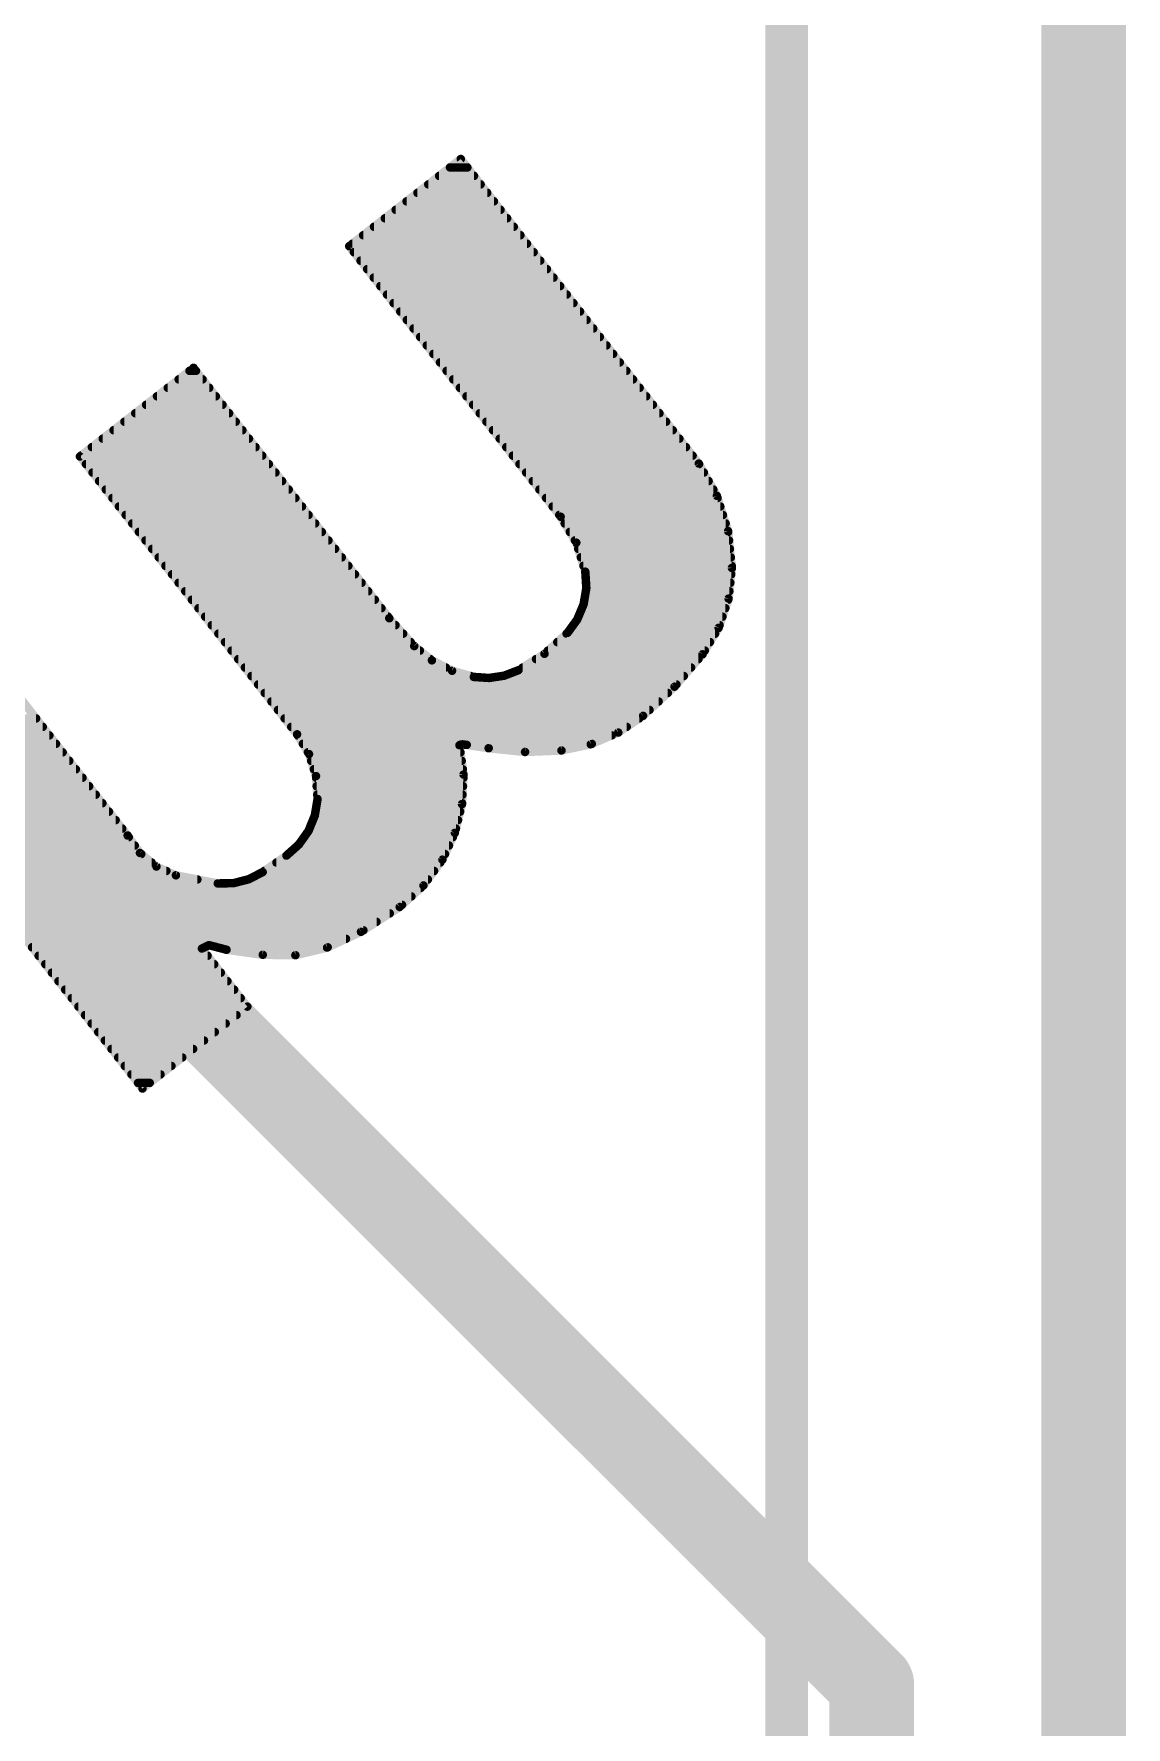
# Model space of a CAD drawing. Extents: x -0.1 to 20.3, y -11.4 to 28.1.
# Drawn here: x 14.63 to 17.91, y 14.48 to 19.55 of the extents above; entities that cross this region are included whole.
import ezdxf

# ---------------------------------------------------------------- set-up
doc = ezdxf.new("R2010")
doc.units = 0
for name, color, linetype in [('1', 12, 'CONTINUOUS'), ('16', 132, 'CONTINUOUS'), ('20', 53, 'CONTINUOUS'), ('21', 41, 'CONTINUOUS'), ('22', 40, 'CONTINUOUS')]:
    doc.layers.add(name, color=color, linetype=linetype)

msp = doc.modelspace()

# ---------------------------------------------------------------- linework, layer by layer
at = {"layer": '1', "const_width": 0.254}
for points in [[(17.78, 0), (17.78, 20.32)], [(17.145, 14.605), (11.89, 19.86)], [(17.145, 1.905), (17.145, 14.605)]]:
    msp.add_lwpolyline(points, dxfattribs=at)
at = {"layer": '1', "const_width": 0.127}
for points in [[(17.2085, 14.605, 1), (17.0815, 14.605)], [(17.1001, 14.5601, 1), (17.1899, 14.6499)]]:
    msp.add_lwpolyline(points, format="xyb", dxfattribs=at)
at = {"layer": '16', "const_width": 0.254}
msp.add_lwpolyline([(17.78, 0), (17.78, 20.32)], dxfattribs=at)
at = {"layer": '20', "const_width": 0.2032}
msp.add_lwpolyline([(17.78, 27.94), (17.78, 0)], dxfattribs=at)
at = {"layer": '21', "const_width": 0.127}
msp.add_lwpolyline([(16.89, 21.97), (16.89, 5.97)], dxfattribs=at)
at = {"layer": '22', "const_width": 0.0254}
for points in [[(15.9138, 19.1769), (15.5795, 18.9157)], [(16.6269, 18.2642), (15.9138, 19.1769)], [(15.849, 19.1262), (15.9534, 19.1262)], [(15.8815, 19.1516), (15.9335, 19.1516)], [(15.784, 19.0754), (15.9931, 19.0754)], [(15.8165, 19.1008), (15.9732, 19.1008)], [(15.7189, 19.0246), (16.0328, 19.0246)], [(15.7515, 19.05), (16.0129, 19.05)], [(15.6539, 18.9738), (16.0725, 18.9738)], [(15.6864, 18.9992), (16.0526, 18.9992)], [(15.5795, 18.9157), (16.2129, 18.1051)], [(15.5889, 18.923), (16.1121, 18.923)], [(15.6214, 18.9484), (16.0923, 18.9484)], [(15.5937, 18.8976), (16.132, 18.8976)], [(15.6135, 18.8722), (16.1518, 18.8722)], [(15.6334, 18.8468), (16.1717, 18.8468)], [(15.6532, 18.8214), (16.1915, 18.8214)], [(15.673, 18.796), (16.2114, 18.796)], [(15.6929, 18.7706), (16.2312, 18.7706)], [(15.7127, 18.7452), (16.2511, 18.7452)], [(15.7326, 18.7198), (16.2709, 18.7198)], [(15.7524, 18.6944), (16.2907, 18.6944)], [(15.7723, 18.669), (16.3106, 18.669)], [(15.7921, 18.6436), (16.3304, 18.6436)], [(15.812, 18.6182), (16.3503, 18.6182)], [(15.8318, 18.5928), (16.3701, 18.5928)], [(15.8516, 18.5674), (16.39, 18.5674)], [(15.1132, 18.5513), (14.7729, 18.2855)], [(15.0687, 18.5166), (15.1403, 18.5166)], [(15.1012, 18.542), (15.1205, 18.542)], [(15.6996, 17.8008), (15.1132, 18.5513)], [(15.8715, 18.542), (16.4098, 18.542)], [(15.8913, 18.5166), (16.4297, 18.5166)], [(15.0037, 18.4658), (15.18, 18.4658)], [(15.0362, 18.4912), (15.1602, 18.4912)], [(15.9112, 18.4912), (16.4495, 18.4912)], [(15.931, 18.4658), (16.4693, 18.4658)], [(14.9387, 18.415), (15.2197, 18.415)], [(14.9712, 18.4404), (15.1999, 18.4404)], [(15.9509, 18.4404), (16.4892, 18.4404)], [(15.9707, 18.415), (16.509, 18.415)], [(14.8737, 18.3642), (15.2594, 18.3642)], [(14.9062, 18.3896), (15.2396, 18.3896)], [(15.9906, 18.3896), (16.5289, 18.3896)], [(16.0104, 18.3642), (16.5487, 18.3642)], [(14.8086, 18.3134), (15.2991, 18.3134)], [(14.8412, 18.3388), (15.2793, 18.3388)], [(16.0303, 18.3388), (16.5686, 18.3388)], [(16.0501, 18.3134), (16.5884, 18.3134)], [(14.7729, 18.2855), (15.4234, 17.4529)], [(14.7761, 18.288), (15.3189, 18.288)], [(14.7908, 18.2626), (15.3388, 18.2626)], [(16.0699, 18.288), (16.6083, 18.288)], [(16.0898, 18.2626), (16.6278, 18.2626)], [(16.6811, 18.1675), (16.6269, 18.2642)], [(14.8107, 18.2372), (15.3586, 18.2372)], [(14.8305, 18.2118), (15.3785, 18.2118)], [(16.1096, 18.2372), (16.642, 18.2372)], [(16.1295, 18.2118), (16.6562, 18.2118)], [(14.8504, 18.1864), (15.3983, 18.1864)], [(14.8702, 18.161), (15.4182, 18.161)], [(16.1493, 18.1864), (16.6705, 18.1864)], [(16.1692, 18.161), (16.6831, 18.161)], [(16.7146, 18.0618), (16.6811, 18.1675)], [(14.89, 18.1356), (15.438, 18.1356)], [(14.9099, 18.1102), (15.4579, 18.1102)], [(16.189, 18.1356), (16.6912, 18.1356)], [(16.2089, 18.1102), (16.6992, 18.1102)], [(16.2129, 18.1051), (16.2598, 18.0272)], [(14.9297, 18.0848), (15.4777, 18.0848)], [(14.9496, 18.0594), (15.4975, 18.0594)], [(16.2251, 18.0848), (16.7073, 18.0848)], [(16.2404, 18.0594), (16.7148, 18.0594)], [(16.7261, 17.9516), (16.7146, 18.0618)], [(14.9694, 18.034), (15.5174, 18.034)], [(14.9893, 18.0086), (15.5372, 18.0086)], [(16.2557, 18.034), (16.7175, 18.034)], [(16.2598, 18.0272), (16.2868, 17.9403)], [(16.2656, 18.0086), (16.7201, 18.0086)], [(15.0091, 17.9832), (15.5571, 17.9832)], [(15.029, 17.9578), (15.5769, 17.9578)], [(16.2735, 17.9832), (16.7228, 17.9832)], [(16.2813, 17.9578), (16.7254, 17.9578)], [(16.7161, 17.8595), (16.7261, 17.9516)], [(14.9158, 17.1497), (14.3121, 17.9223)], [(15.0488, 17.9324), (15.5968, 17.9324)], [(15.0686, 17.907), (15.6166, 17.907)], [(16.2868, 17.9403), (16.2899, 17.891)], [(16.2873, 17.9324), (16.724, 17.9324)], [(16.2889, 17.907), (16.7212, 17.907)], [(15.0885, 17.8816), (15.6365, 17.8816)], [(15.1083, 17.8562), (15.6563, 17.8562)], [(16.2899, 17.891), (16.2817, 17.8424)], [(16.284, 17.8562), (16.715, 17.8562)], [(16.2883, 17.8816), (16.7185, 17.8816)], [(16.6863, 17.7719), (16.7161, 17.8595)], [(15.1282, 17.8308), (15.6761, 17.8308)], [(15.148, 17.8054), (15.696, 17.8054)], [(15.7744, 17.7173), (15.6996, 17.8008)], [(16.2625, 17.7968), (16.2335, 17.7569)], [(16.2817, 17.8424), (16.2625, 17.7968)], [(16.2661, 17.8054), (16.6977, 17.8054)], [(16.2768, 17.8308), (16.7063, 17.8308)], [(15.1679, 17.78), (15.7182, 17.78)], [(15.1877, 17.7546), (15.741, 17.7546)], [(16.2335, 17.7569), (16.1646, 17.6943)], [(16.2309, 17.7546), (16.6758, 17.7546)], [(16.2503, 17.78), (16.6891, 17.78)], [(16.6381, 17.6928), (16.6863, 17.7719)], [(15.2076, 17.7292), (15.7638, 17.7292)], [(15.2274, 17.7038), (15.7912, 17.7038)], [(15.8273, 17.6747), (15.7744, 17.7173)], [(16.175, 17.7038), (16.6449, 17.7038)], [(16.203, 17.7292), (16.6603, 17.7292)], [(13.9719, 17.6565), (14.9602, 16.3915)], [(15.2472, 17.6784), (15.8227, 17.6784)], [(15.2671, 17.653), (15.8692, 17.653)], [(15.8877, 17.6435), (15.8273, 17.6747)], [(16.0858, 17.6448), (16.0434, 17.6285)], [(16.1646, 17.6943), (16.0858, 17.6448)], [(16.0989, 17.653), (16.6038, 17.653)], [(16.1393, 17.6784), (16.6257, 17.6784)], [(16.5542, 17.5956), (16.6381, 17.6928)], [(15.2869, 17.6276), (15.9435, 17.6276)], [(15.3068, 17.6022), (16.5599, 17.6022)], [(15.953, 17.6249), (15.8877, 17.6435)], [(15.9984, 17.6218), (15.953, 17.6249)], [(16.0434, 17.6285), (15.9984, 17.6218)], [(16.0373, 17.6276), (16.5818, 17.6276)], [(16.4599, 17.5084), (16.5542, 17.5956)], [(15.3266, 17.5768), (16.5339, 17.5768)], [(15.3465, 17.5514), (16.5064, 17.5514)], [(14.0937, 17.5006), (14.6416, 17.5006)], [(15.3663, 17.526), (16.479, 17.526)], [(15.3862, 17.5006), (16.4484, 17.5006)], [(16.3857, 17.4582), (16.4599, 17.5084)], [(14.1135, 17.4752), (14.6615, 17.4752)], [(14.1334, 17.4498), (14.6813, 17.4498)], [(15.406, 17.4752), (16.4109, 17.4752)], [(15.4234, 17.4529), (15.4592, 17.3938)], [(15.4253, 17.4498), (16.366, 17.4498)], [(16.3032, 17.4231), (16.3857, 17.4582)], [(14.1532, 17.4244), (14.7012, 17.4244)], [(14.173, 17.399), (14.721, 17.399)], [(15.4407, 17.4244), (16.3063, 17.4244)], [(15.456, 17.399), (15.9128, 17.399)], [(15.4592, 17.3938), (15.48, 17.3279)], [(15.9099, 17.4202), (15.9141, 17.4224)], [(15.9222, 17.3324), (15.9099, 17.4202)], [(15.9141, 17.4224), (15.9189, 17.4228)], [(15.9189, 17.4228), (15.9317, 17.4212)], [(15.9317, 17.4212), (15.9974, 17.4113)], [(15.9974, 17.4113), (16.1062, 17.4)], [(16.1062, 17.4), (16.2155, 17.4045)], [(16.2155, 17.4045), (16.3032, 17.4231)], [(14.1929, 17.3736), (14.7409, 17.3736)], [(14.2127, 17.3482), (14.7607, 17.3482)], [(15.4656, 17.3736), (15.9164, 17.3736)], [(15.4736, 17.3482), (15.92, 17.3482)], [(14.2326, 17.3228), (14.7805, 17.3228)], [(14.2524, 17.2974), (14.8004, 17.2974)], [(15.48, 17.3279), (15.4847, 17.259)], [(15.4804, 17.3228), (15.9217, 17.3228)], [(15.4821, 17.2974), (15.9203, 17.2974)], [(15.9175, 17.2438), (15.9222, 17.3324)], [(14.2723, 17.272), (14.8202, 17.272)], [(14.2921, 17.2466), (14.8401, 17.2466)], [(15.4847, 17.259), (15.4765, 17.2097)], [(15.4826, 17.2466), (15.9177, 17.2466)], [(15.4838, 17.272), (15.919, 17.272)], [(15.8961, 17.1578), (15.9175, 17.2438)], [(14.312, 17.2212), (14.8599, 17.2212)], [(14.3318, 17.1958), (14.8798, 17.1958)], [(15.4765, 17.2097), (15.4576, 17.1635)], [(15.4708, 17.1958), (15.9056, 17.1958)], [(15.4784, 17.2212), (15.9119, 17.2212)], [(14.3516, 17.1704), (14.8996, 17.1704)], [(14.3715, 17.145), (14.9191, 17.145)], [(14.9527, 17.0974), (14.9158, 17.1497)], [(15.4576, 17.1635), (15.4287, 17.1228)], [(15.4445, 17.145), (15.8902, 17.145)], [(15.4604, 17.1704), (15.8993, 17.1704)], [(15.8587, 17.0774), (15.8961, 17.1578)], [(14.3913, 17.1196), (14.9371, 17.1196)], [(14.4112, 17.0942), (14.9566, 17.0942)], [(15.0021, 17.0568), (14.9527, 17.0974)], [(15.3915, 17.0895), (15.3203, 17.0402)], [(15.4287, 17.1228), (15.3915, 17.0895)], [(15.3968, 17.0942), (15.8665, 17.0942)], [(15.4252, 17.1196), (15.8784, 17.1196)], [(14.431, 17.0688), (14.9875, 17.0688)], [(14.4509, 17.0434), (15.0318, 17.0434)], [(15.0604, 17.0305), (15.0021, 17.0568)], [(15.3203, 17.0402), (15.2785, 17.0186)], [(15.3249, 17.0434), (15.8338, 17.0434)], [(15.3616, 17.0688), (15.8524, 17.0688)], [(15.802, 17), (15.8587, 17.0774)], [(14.4707, 17.018), (15.1247, 17.018)], [(14.4906, 16.9926), (15.7938, 16.9926)], [(15.1858, 17.0061), (15.0604, 17.0305)], [(15.2329, 17.007), (15.1858, 17.0061)], [(15.2785, 17.0186), (15.2329, 17.007)], [(15.2763, 17.018), (15.8152, 17.018)], [(15.7309, 16.9356), (15.802, 17)], [(14.5104, 16.9672), (15.7658, 16.9672)], [(14.5302, 16.9418), (15.7377, 16.9418)], [(15.6149, 16.8611), (15.7309, 16.9356)], [(14.5501, 16.9164), (15.701, 16.9164)], [(14.5699, 16.891), (15.6614, 16.891)], [(14.5898, 16.8656), (15.6219, 16.8656)], [(14.6096, 16.8402), (15.5698, 16.8402)], [(15.5133, 16.8139), (15.6149, 16.8611)], [(14.6295, 16.8148), (15.1461, 16.8148)], [(14.6493, 16.7894), (15.1553, 16.7894)], [(15.1383, 16.8111), (15.1595, 16.8212)], [(15.2744, 16.6369), (15.1383, 16.8111)], [(15.1595, 16.8212), (15.2121, 16.8074)], [(15.1839, 16.8148), (15.5151, 16.8148)], [(15.2121, 16.8074), (15.3206, 16.7923)], [(15.3206, 16.7923), (15.4183, 16.791)], [(15.4183, 16.791), (15.5133, 16.8139)], [(14.6692, 16.764), (15.1751, 16.764)], [(14.689, 16.7386), (15.195, 16.7386)], [(14.7088, 16.7132), (15.2148, 16.7132)], [(14.7287, 16.6878), (15.2347, 16.6878)], [(14.7485, 16.6624), (15.2545, 16.6624)], [(14.7684, 16.637), (15.2743, 16.637)], [(14.9602, 16.3915), (15.2744, 16.6369)], [(14.7882, 16.6116), (15.2419, 16.6116)], [(14.8081, 16.5862), (15.2094, 16.5862)], [(14.8279, 16.5608), (15.1769, 16.5608)], [(14.8478, 16.5354), (15.1444, 16.5354)], [(14.8676, 16.51), (15.1119, 16.51)], [(14.8875, 16.4846), (15.0794, 16.4846)], [(14.9073, 16.4592), (15.0469, 16.4592)], [(14.9271, 16.4338), (15.0144, 16.4338)], [(14.947, 16.4084), (14.9819, 16.4084)]]:
    msp.add_lwpolyline(points, dxfattribs=at)
at = {"layer": '22', "const_width": 0.0127}
for points in [[(15.9188, 19.1808, 1), (15.9088, 19.1729)], [(15.9177, 19.1718, 1), (15.9099, 19.1819)], [(15.849, 19.1326, 1), (15.849, 19.1198)], [(15.8815, 19.158, 1), (15.8815, 19.1453)], [(15.9335, 19.1453, 1), (15.9335, 19.158)], [(15.9534, 19.1198, 1), (15.9534, 19.1326)], [(15.784, 19.0818, 1), (15.784, 19.0691)], [(15.8165, 19.1072, 1), (15.8165, 19.0944)], [(15.9732, 19.0944, 1), (15.9732, 19.1072)], [(15.9931, 19.0691, 1), (15.9931, 19.0818)], [(15.7189, 19.031, 1), (15.7189, 19.0182)], [(15.7515, 19.0564, 1), (15.7515, 19.0436)], [(16.0129, 19.0436, 1), (16.0129, 19.0564)], [(16.0328, 19.0182, 1), (16.0328, 19.031)], [(15.6539, 18.9802, 1), (15.6539, 18.9674)], [(15.6864, 19.0056, 1), (15.6864, 18.9929)], [(16.0526, 18.9929, 1), (16.0526, 19.0056)], [(16.0725, 18.9674, 1), (16.0725, 18.9802)], [(15.5845, 18.9196, 1), (15.5745, 18.9118)], [(15.5756, 18.9207, 1), (15.5834, 18.9107)], [(15.5889, 18.9294, 1), (15.5889, 18.9167)], [(15.6214, 18.9548, 1), (15.6214, 18.942)], [(16.0923, 18.942, 1), (16.0923, 18.9548)], [(16.1121, 18.9167, 1), (16.1121, 18.9294)], [(15.5937, 18.904, 1), (15.5937, 18.8912)], [(15.6135, 18.8786, 1), (15.6135, 18.8658)], [(16.132, 18.8912, 1), (16.132, 18.904)], [(16.1518, 18.8658, 1), (16.1518, 18.8786)], [(15.6334, 18.8532, 1), (15.6334, 18.8405)], [(15.6532, 18.8278, 1), (15.6532, 18.815)], [(16.1717, 18.8405, 1), (16.1717, 18.8532)], [(16.1915, 18.815, 1), (16.1915, 18.8278)], [(15.673, 18.8024, 1), (15.673, 18.7896)], [(15.6929, 18.777, 1), (15.6929, 18.7643)], [(16.2114, 18.7896, 1), (16.2114, 18.8024)], [(16.2312, 18.7643, 1), (16.2312, 18.777)], [(15.7127, 18.7516, 1), (15.7127, 18.7388)], [(15.7326, 18.7262, 1), (15.7326, 18.7134)], [(16.2511, 18.7388, 1), (16.2511, 18.7516)], [(16.2709, 18.7134, 1), (16.2709, 18.7262)], [(15.7524, 18.7008, 1), (15.7524, 18.6881)], [(15.7723, 18.6754, 1), (15.7723, 18.6626)], [(16.2907, 18.6881, 1), (16.2907, 18.7008)], [(16.3106, 18.6626, 1), (16.3106, 18.6754)], [(15.7921, 18.65, 1), (15.7921, 18.6372)], [(15.812, 18.6246, 1), (15.812, 18.6119)], [(16.3304, 18.6372, 1), (16.3304, 18.65)], [(16.3503, 18.6119, 1), (16.3503, 18.6246)], [(15.8318, 18.5992, 1), (15.8318, 18.5864)], [(15.8516, 18.5738, 1), (15.8516, 18.561)], [(16.3701, 18.5864, 1), (16.3701, 18.5992)], [(16.39, 18.561, 1), (16.39, 18.5738)], [(15.0687, 18.523, 1), (15.0687, 18.5102)], [(15.1012, 18.5484, 1), (15.1012, 18.5357)], [(15.1182, 18.5552, 1), (15.1082, 18.5474)], [(15.1171, 18.5463, 1), (15.1093, 18.5563)], [(15.1205, 18.5357, 1), (15.1205, 18.5484)], [(15.1403, 18.5102, 1), (15.1403, 18.523)], [(15.8715, 18.5484, 1), (15.8715, 18.5357)], [(15.8913, 18.523, 1), (15.8913, 18.5102)], [(16.4098, 18.5357, 1), (16.4098, 18.5484)], [(16.4297, 18.5102, 1), (16.4297, 18.523)], [(15.0037, 18.4722, 1), (15.0037, 18.4595)], [(15.0362, 18.4976, 1), (15.0362, 18.4848)], [(15.1602, 18.4848, 1), (15.1602, 18.4976)], [(15.18, 18.4595, 1), (15.18, 18.4722)], [(15.9112, 18.4976, 1), (15.9112, 18.4848)], [(15.931, 18.4722, 1), (15.931, 18.4595)], [(16.4495, 18.4848, 1), (16.4495, 18.4976)], [(16.4693, 18.4595, 1), (16.4693, 18.4722)], [(14.9387, 18.4214, 1), (14.9387, 18.4086)], [(14.9712, 18.4468, 1), (14.9712, 18.434)], [(15.1999, 18.434, 1), (15.1999, 18.4468)], [(15.2197, 18.4086, 1), (15.2197, 18.4214)], [(15.9509, 18.4468, 1), (15.9509, 18.434)], [(15.9707, 18.4214, 1), (15.9707, 18.4086)], [(16.4892, 18.434, 1), (16.4892, 18.4468)], [(16.509, 18.4086, 1), (16.509, 18.4214)], [(14.8737, 18.3706, 1), (14.8737, 18.3578)], [(14.9062, 18.396, 1), (14.9062, 18.3833)], [(15.2396, 18.3833, 1), (15.2396, 18.396)], [(15.2594, 18.3578, 1), (15.2594, 18.3706)], [(15.9906, 18.396, 1), (15.9906, 18.3833)], [(16.0104, 18.3706, 1), (16.0104, 18.3578)], [(16.5289, 18.3833, 1), (16.5289, 18.396)], [(16.5487, 18.3578, 1), (16.5487, 18.3706)], [(14.8086, 18.3198, 1), (14.8086, 18.3071)], [(14.8412, 18.3452, 1), (14.8412, 18.3325)], [(15.2793, 18.3325, 1), (15.2793, 18.3452)], [(15.2991, 18.3071, 1), (15.2991, 18.3198)], [(16.0303, 18.3452, 1), (16.0303, 18.3325)], [(16.0501, 18.3198, 1), (16.0501, 18.3071)], [(16.5686, 18.3325, 1), (16.5686, 18.3452)], [(16.5884, 18.3071, 1), (16.5884, 18.3198)], [(14.7779, 18.2894, 1), (14.7679, 18.2816)], [(14.769, 18.2905, 1), (14.7768, 18.2805)], [(14.7761, 18.2944, 1), (14.7761, 18.2816)], [(14.7908, 18.269, 1), (14.7908, 18.2563)], [(15.3189, 18.2816, 1), (15.3189, 18.2944)], [(15.3388, 18.2563, 1), (15.3388, 18.269)], [(16.0699, 18.2944, 1), (16.0699, 18.2816)], [(16.0898, 18.269, 1), (16.0898, 18.2563)], [(16.6083, 18.2816, 1), (16.6083, 18.2944)], [(16.6324, 18.2673, 1), (16.6213, 18.2611)], [(16.6219, 18.2603, 1), (16.6319, 18.2681)], [(16.6278, 18.2563, 1), (16.6278, 18.269)], [(14.8107, 18.2436, 1), (14.8107, 18.2309)], [(14.8305, 18.2182, 1), (14.8305, 18.2054)], [(15.3586, 18.2309, 1), (15.3586, 18.2436)], [(15.3785, 18.2054, 1), (15.3785, 18.2182)], [(16.1096, 18.2436, 1), (16.1096, 18.2309)], [(16.1295, 18.2182, 1), (16.1295, 18.2054)], [(16.642, 18.2309, 1), (16.642, 18.2436)], [(16.6562, 18.2054, 1), (16.6562, 18.2182)], [(14.8504, 18.1928, 1), (14.8504, 18.1801)], [(14.8702, 18.1674, 1), (14.8702, 18.1547)], [(15.3983, 18.1801, 1), (15.3983, 18.1928)], [(15.4182, 18.1547, 1), (15.4182, 18.1674)], [(16.1493, 18.1928, 1), (16.1493, 18.1801)], [(16.1692, 18.1674, 1), (16.1692, 18.1547)], [(16.6705, 18.1801, 1), (16.6705, 18.1928)], [(16.6871, 18.1694, 1), (16.675, 18.1656)], [(16.6755, 18.1644, 1), (16.6866, 18.1706)], [(16.6831, 18.1547, 1), (16.6831, 18.1674)], [(14.89, 18.142, 1), (14.89, 18.1292)], [(14.9099, 18.1166, 1), (14.9099, 18.1039)], [(15.438, 18.1292, 1), (15.438, 18.142)], [(15.4579, 18.1039, 1), (15.4579, 18.1166)], [(16.189, 18.142, 1), (16.189, 18.1292)], [(16.2089, 18.1166, 1), (16.2089, 18.1039)], [(16.2183, 18.1083, 1), (16.2074, 18.1018)], [(16.2079, 18.1011, 1), (16.2179, 18.109)], [(16.6912, 18.1292, 1), (16.6912, 18.142)], [(16.6992, 18.1039, 1), (16.6992, 18.1166)], [(14.9297, 18.0912, 1), (14.9297, 18.0785)], [(14.9496, 18.0658, 1), (14.9496, 18.053)], [(15.4777, 18.0785, 1), (15.4777, 18.0912)], [(15.4975, 18.053, 1), (15.4975, 18.0658)], [(16.2251, 18.0912, 1), (16.2251, 18.0785)], [(16.2404, 18.0658, 1), (16.2404, 18.053)], [(16.7073, 18.0785, 1), (16.7073, 18.0912)], [(16.7209, 18.0625, 1), (16.7083, 18.0612)], [(16.7085, 18.0599, 1), (16.7206, 18.0637)], [(16.7148, 18.053, 1), (16.7148, 18.0658)], [(14.9694, 18.0404, 1), (14.9694, 18.0277)], [(14.9893, 18.015, 1), (14.9893, 18.0023)], [(15.5174, 18.0277, 1), (15.5174, 18.0404)], [(15.5372, 18.0023, 1), (15.5372, 18.015)], [(16.2557, 18.0404, 1), (16.2557, 18.0277)], [(16.2659, 18.0291, 1), (16.2538, 18.0253)], [(16.2544, 18.0239, 1), (16.2653, 18.0305)], [(16.2656, 18.015, 1), (16.2656, 18.0023)], [(16.7175, 18.0277, 1), (16.7175, 18.0404)], [(16.7201, 18.0023, 1), (16.7201, 18.015)], [(15.0091, 17.9896, 1), (15.0091, 17.9768)], [(15.029, 17.9642, 1), (15.029, 17.9515)], [(15.5571, 17.9768, 1), (15.5571, 17.9896)], [(15.5769, 17.9515, 1), (15.5769, 17.9642)], [(16.2735, 17.9896, 1), (16.2735, 17.9768)], [(16.2813, 17.9642, 1), (16.2813, 17.9515)], [(16.7324, 17.9509, 1), (16.7197, 17.9523)], [(16.7228, 17.9768, 1), (16.7228, 17.9896)], [(16.7254, 17.9515, 1), (16.7254, 17.9642)], [(15.0488, 17.9388, 1), (15.0488, 17.9261)], [(15.0686, 17.9134, 1), (15.0686, 17.9006)], [(15.5968, 17.9261, 1), (15.5968, 17.9388)], [(15.6166, 17.9006, 1), (15.6166, 17.9134)], [(16.2931, 17.9407, 1), (16.2804, 17.9399)], [(16.2807, 17.9384, 1), (16.2928, 17.9422)], [(16.2873, 17.9388, 1), (16.2873, 17.9261)], [(16.2889, 17.9134, 1), (16.2889, 17.9006)], [(16.7197, 17.9509, 1), (16.7324, 17.9522)], [(16.7212, 17.9006, 1), (16.7212, 17.9134)], [(16.724, 17.9261, 1), (16.724, 17.9388)], [(15.0885, 17.888, 1), (15.0885, 17.8753)], [(15.1083, 17.8626, 1), (15.1083, 17.8498)], [(15.6365, 17.8753, 1), (15.6365, 17.888)], [(15.6563, 17.8498, 1), (15.6563, 17.8626)], [(16.284, 17.8626, 1), (16.284, 17.8498)], [(16.2883, 17.888, 1), (16.2883, 17.8753)], [(16.2836, 17.8906, 1), (16.2962, 17.8915)], [(16.2962, 17.89, 1), (16.2837, 17.8921)], [(16.7098, 17.8602, 1), (16.7224, 17.8588)], [(16.7221, 17.8575, 1), (16.7101, 17.8616)], [(16.715, 17.8498, 1), (16.715, 17.8626)], [(16.7185, 17.8753, 1), (16.7185, 17.888)], [(15.1282, 17.8372, 1), (15.1282, 17.8244)], [(15.148, 17.8118, 1), (15.148, 17.7991)], [(15.6761, 17.8244, 1), (15.6761, 17.8372)], [(15.7043, 17.805, 1), (15.6949, 17.7965)], [(15.6946, 17.7968, 1), (15.7046, 17.8047)], [(15.696, 17.7991, 1), (15.696, 17.8118)], [(16.2677, 17.7931, 1), (16.2574, 17.8006)], [(16.2661, 17.8118, 1), (16.2661, 17.7991)], [(16.2768, 17.8372, 1), (16.2768, 17.8244)], [(16.2754, 17.8434, 1), (16.288, 17.8413)], [(16.2875, 17.8399, 1), (16.2758, 17.8448)], [(16.6977, 17.7991, 1), (16.6977, 17.8118)], [(16.7063, 17.8244, 1), (16.7063, 17.8372)], [(15.1679, 17.7864, 1), (15.1679, 17.7736)], [(15.1877, 17.761, 1), (15.1877, 17.7482)], [(15.7182, 17.7736, 1), (15.7182, 17.7864)], [(15.741, 17.7482, 1), (15.741, 17.761)], [(16.2309, 17.761, 1), (16.2309, 17.7482)], [(16.2283, 17.7607, 1), (16.2386, 17.7532)], [(16.2377, 17.7522, 1), (16.2292, 17.7616)], [(16.2503, 17.7864, 1), (16.2503, 17.7736)], [(16.2567, 17.7993, 1), (16.2684, 17.7944)], [(16.6758, 17.7482, 1), (16.6758, 17.761)], [(16.6803, 17.7739, 1), (16.6923, 17.7698)], [(16.6917, 17.7686, 1), (16.6809, 17.7752)], [(16.6891, 17.7736, 1), (16.6891, 17.7864)], [(15.2076, 17.7356, 1), (15.2076, 17.7229)], [(15.2274, 17.7102, 1), (15.2274, 17.6974)], [(15.7638, 17.7229, 1), (15.7638, 17.7356)], [(15.7784, 17.7223, 1), (15.7704, 17.7124)], [(15.7697, 17.7131, 1), (15.7792, 17.7216)], [(15.7912, 17.6974, 1), (15.7912, 17.7102)], [(16.175, 17.7102, 1), (16.175, 17.6974)], [(16.203, 17.7356, 1), (16.203, 17.7229)], [(16.6449, 17.6974, 1), (16.6449, 17.7102)], [(16.6603, 17.7229, 1), (16.6603, 17.7356)], [(15.2472, 17.6848, 1), (15.2472, 17.672)], [(15.2671, 17.6594, 1), (15.2671, 17.6467)], [(15.8302, 17.6803, 1), (15.8244, 17.6691)], [(15.8227, 17.672, 1), (15.8227, 17.6848)], [(15.8233, 17.6698, 1), (15.8313, 17.6796)], [(15.8692, 17.6467, 1), (15.8692, 17.6594)], [(16.0881, 17.6388, 1), (16.0836, 17.6507)], [(16.0989, 17.6594, 1), (16.0989, 17.6467)], [(16.1393, 17.6848, 1), (16.1393, 17.672)], [(16.1603, 17.699, 1), (16.1689, 17.6896)], [(16.168, 17.6889, 1), (16.1612, 17.6997)], [(16.6038, 17.6467, 1), (16.6038, 17.6594)], [(16.6257, 17.672, 1), (16.6257, 17.6848)], [(16.6327, 17.6961, 1), (16.6436, 17.6895)], [(16.6429, 17.6886, 1), (16.6333, 17.6969)], [(15.2869, 17.634, 1), (15.2869, 17.6212)], [(15.3068, 17.6086, 1), (15.3068, 17.5958)], [(15.8894, 17.6496, 1), (15.8859, 17.6374)], [(15.8847, 17.6378, 1), (15.8906, 17.6491)], [(15.9435, 17.6212, 1), (15.9435, 17.634)], [(15.9534, 17.6312, 1), (15.9526, 17.6185)], [(15.9513, 17.6188, 1), (15.9547, 17.631)], [(15.9974, 17.6281, 1), (15.9993, 17.6155)], [(15.9979, 17.6154, 1), (15.9988, 17.6281)], [(16.0373, 17.634, 1), (16.0373, 17.6212)], [(16.0411, 17.6344, 1), (16.0456, 17.6226)], [(16.0443, 17.6222, 1), (16.0424, 17.6348)], [(16.0824, 17.6501, 1), (16.0892, 17.6394)], [(16.5585, 17.5909, 1), (16.5499, 17.6003)], [(16.5599, 17.5958, 1), (16.5599, 17.6086)], [(16.5818, 17.6212, 1), (16.5818, 17.634)], [(15.3266, 17.5832, 1), (15.3266, 17.5705)], [(15.3465, 17.5578, 1), (15.3465, 17.545)], [(16.5064, 17.545, 1), (16.5064, 17.5578)], [(16.5339, 17.5705, 1), (16.5339, 17.5832)], [(16.5494, 17.5998, 1), (16.559, 17.5915)], [(14.6416, 17.4943, 1), (14.6416, 17.507)], [(15.3663, 17.5324, 1), (15.3663, 17.5196)], [(15.3862, 17.507, 1), (15.3862, 17.4943)], [(16.4484, 17.4943, 1), (16.4484, 17.507)], [(16.4556, 17.513, 1), (16.4642, 17.5037)], [(16.4635, 17.5031, 1), (16.4563, 17.5136)], [(16.479, 17.5196, 1), (16.479, 17.5324)], [(14.6615, 17.4688, 1), (14.6615, 17.4816)], [(14.6813, 17.4434, 1), (14.6813, 17.4562)], [(15.406, 17.4816, 1), (15.406, 17.4688)], [(15.4289, 17.4562, 1), (15.418, 17.4496)], [(15.4184, 17.449, 1), (15.4284, 17.4568)], [(15.4253, 17.4562, 1), (15.4253, 17.4434)], [(16.366, 17.4434, 1), (16.366, 17.4562)], [(16.3821, 17.4634, 1), (16.3892, 17.4529)], [(16.3882, 17.4523, 1), (16.3832, 17.464)], [(16.4109, 17.4688, 1), (16.4109, 17.4816)], [(14.7012, 17.4181, 1), (14.7012, 17.4308)], [(14.721, 17.3926, 1), (14.721, 17.4054)], [(15.4407, 17.4308, 1), (15.4407, 17.4181)], [(15.456, 17.4054, 1), (15.456, 17.3926)], [(15.4653, 17.3957, 1), (15.4531, 17.3919)], [(15.4538, 17.3905, 1), (15.4646, 17.3971)], [(15.9161, 17.4211, 1), (15.9036, 17.4193)], [(15.907, 17.4259, 1), (15.9127, 17.4146)], [(15.9137, 17.4287, 1), (15.9146, 17.4161)], [(15.917, 17.4167, 1), (15.9113, 17.4281)], [(15.9197, 17.4291, 1), (15.9182, 17.4164)], [(15.9128, 17.3926, 1), (15.9128, 17.4054)], [(15.9194, 17.4164, 1), (15.9185, 17.4291)], [(15.9326, 17.4275, 1), (15.9308, 17.4149)], [(15.9309, 17.4149, 1), (15.9325, 17.4275)], [(15.998, 17.4177, 1), (15.9967, 17.405)], [(15.9964, 17.4051, 1), (15.9983, 17.4176)], [(16.106, 17.4064, 1), (16.1065, 17.3937)], [(16.1056, 17.3937, 1), (16.1069, 17.4064)], [(16.2142, 17.4107, 1), (16.2169, 17.3983)], [(16.2158, 17.3982, 1), (16.2153, 17.4108)], [(16.3007, 17.4289, 1), (16.3057, 17.4173)], [(16.3045, 17.4169, 1), (16.3019, 17.4293)], [(16.3063, 17.4181, 1), (16.3063, 17.4308)], [(14.7409, 17.3672, 1), (14.7409, 17.38)], [(14.7607, 17.3419, 1), (14.7607, 17.3546)], [(15.4656, 17.38, 1), (15.4656, 17.3672)], [(15.4736, 17.3546, 1), (15.4736, 17.3419)], [(15.9164, 17.3672, 1), (15.9164, 17.38)], [(15.92, 17.3419, 1), (15.92, 17.3546)], [(14.7805, 17.3164, 1), (14.7805, 17.3292)], [(14.8004, 17.291, 1), (14.8004, 17.3038)], [(15.4863, 17.3283, 1), (15.4737, 17.3275)], [(15.474, 17.326, 1), (15.4861, 17.3298)], [(15.4804, 17.3292, 1), (15.4804, 17.3164)], [(15.4821, 17.3038, 1), (15.4821, 17.291)], [(15.9285, 17.3321, 1), (15.9158, 17.3327)], [(15.9159, 17.3315, 1), (15.9285, 17.3333)], [(15.9203, 17.291, 1), (15.9203, 17.3038)], [(15.9217, 17.3164, 1), (15.9217, 17.3292)], [(14.8202, 17.2657, 1), (14.8202, 17.2784)], [(14.8401, 17.2402, 1), (14.8401, 17.253)], [(15.4826, 17.253, 1), (15.4826, 17.2402)], [(15.4838, 17.2784, 1), (15.4838, 17.2657)], [(15.491, 17.258, 1), (15.4784, 17.26)], [(15.4784, 17.2586, 1), (15.491, 17.2594)], [(15.9237, 17.2423, 1), (15.9114, 17.2454)], [(15.9177, 17.2402, 1), (15.9177, 17.253)], [(15.919, 17.2657, 1), (15.919, 17.2784)], [(14.8599, 17.2148, 1), (14.8599, 17.2276)], [(14.8798, 17.1895, 1), (14.8798, 17.2022)], [(15.4708, 17.2022, 1), (15.4708, 17.1895)], [(15.4703, 17.2108, 1), (15.4828, 17.2087)], [(15.4824, 17.2073, 1), (15.4707, 17.2121)], [(15.4784, 17.2276, 1), (15.4784, 17.2148)], [(15.9056, 17.1895, 1), (15.9056, 17.2022)], [(15.9112, 17.2442, 1), (15.9239, 17.2435)], [(15.9119, 17.2148, 1), (15.9119, 17.2276)], [(14.8996, 17.164, 1), (14.8996, 17.1768)], [(14.921, 17.1533, 1), (14.9106, 17.146)], [(14.9108, 17.1458, 1), (14.9208, 17.1536)], [(14.9191, 17.1386, 1), (14.9191, 17.1514)], [(15.4445, 17.1514, 1), (15.4445, 17.1386)], [(15.4517, 17.1659, 1), (15.4634, 17.1611)], [(15.4627, 17.1599, 1), (15.4524, 17.1672)], [(15.4604, 17.1768, 1), (15.4604, 17.164)], [(15.89, 17.1593, 1), (15.9023, 17.1562)], [(15.8902, 17.1386, 1), (15.8902, 17.1514)], [(15.9019, 17.1551, 1), (15.8904, 17.1604)], [(15.8993, 17.164, 1), (15.8993, 17.1768)], [(14.9371, 17.1133, 1), (14.9371, 17.126)], [(14.9567, 17.1023, 1), (14.9487, 17.0925)], [(14.9475, 17.0938, 1), (14.9579, 17.1011)], [(14.9566, 17.0878, 1), (14.9566, 17.1006)], [(15.3873, 17.0942, 1), (15.3957, 17.0848)], [(15.3951, 17.0843, 1), (15.3879, 17.0947)], [(15.3968, 17.1006, 1), (15.3968, 17.0878)], [(15.4252, 17.126, 1), (15.4252, 17.1133)], [(15.4235, 17.1264, 1), (15.4339, 17.1191)], [(15.433, 17.118, 1), (15.4245, 17.1275)], [(15.8665, 17.0878, 1), (15.8665, 17.1006)], [(15.8784, 17.1133, 1), (15.8784, 17.126)], [(14.9875, 17.0624, 1), (14.9875, 17.0752)], [(15.0047, 17.0626, 1), (14.9995, 17.051)], [(14.998, 17.0519, 1), (15.0061, 17.0617)], [(15.0318, 17.0371, 1), (15.0318, 17.0498)], [(15.3167, 17.0455, 1), (15.324, 17.035)], [(15.3233, 17.0346, 1), (15.3174, 17.0459)], [(15.3249, 17.0498, 1), (15.3249, 17.0371)], [(15.3616, 17.0752, 1), (15.3616, 17.0624)], [(15.8338, 17.0371, 1), (15.8338, 17.0498)], [(15.8524, 17.0624, 1), (15.8524, 17.0752)], [(15.853, 17.08, 1), (15.8645, 17.0747)], [(15.8638, 17.0736, 1), (15.8536, 17.0811)], [(15.0616, 17.0368, 1), (15.0592, 17.0243)], [(15.0578, 17.0247, 1), (15.063, 17.0363)], [(15.1247, 17.0116, 1), (15.1247, 17.0244)], [(15.1857, 17.0124, 1), (15.186, 16.9997)], [(15.1846, 16.9999, 1), (15.1871, 17.0123)], [(15.2314, 17.0131, 1), (15.2345, 17.0008)], [(15.233, 17.0006, 1), (15.2328, 17.0133)], [(15.2763, 17.0244, 1), (15.2763, 17.0116)], [(15.2756, 17.0242, 1), (15.2815, 17.0129)], [(15.2801, 17.0124, 1), (15.277, 17.0247)], [(15.7938, 16.9862, 1), (15.7938, 16.999)], [(15.7969, 17.0037, 1), (15.8071, 16.9962)], [(15.8063, 16.9953, 1), (15.7977, 17.0047)], [(15.8152, 17.0116, 1), (15.8152, 17.0244)], [(15.7343, 16.9303, 1), (15.7274, 16.9409)], [(15.7377, 16.9354, 1), (15.7377, 16.9482)], [(15.7658, 16.9609, 1), (15.7658, 16.9736)], [(15.6614, 16.8847, 1), (15.6614, 16.8974)], [(15.701, 16.91, 1), (15.701, 16.9228)], [(15.7266, 16.9403, 1), (15.7351, 16.9309)], [(15.5698, 16.8338, 1), (15.5698, 16.8466)], [(15.6115, 16.8665, 1), (15.6184, 16.8558)], [(15.6176, 16.8554, 1), (15.6123, 16.8669)], [(15.6219, 16.8592, 1), (15.6219, 16.872)], [(14.6295, 16.8212, 1), (14.6295, 16.8085)], [(14.6493, 16.7958, 1), (14.6493, 16.783)], [(15.1433, 16.815, 1), (15.1333, 16.8072)], [(15.1356, 16.8168, 1), (15.141, 16.8054)], [(15.1461, 16.8085, 1), (15.1461, 16.8212)], [(15.1611, 16.8273, 1), (15.1579, 16.815)], [(15.1553, 16.783, 1), (15.1553, 16.7958)], [(15.1622, 16.8154, 1), (15.1568, 16.8269)], [(15.1839, 16.8212, 1), (15.1839, 16.8085)], [(15.213, 16.8137, 1), (15.2112, 16.8012)], [(15.2105, 16.8013, 1), (15.2137, 16.8136)], [(15.3207, 16.7987, 1), (15.3205, 16.786)], [(15.3197, 16.7861, 1), (15.3215, 16.7986)], [(15.4168, 16.7972, 1), (15.4198, 16.7849)], [(15.4182, 16.7847, 1), (15.4184, 16.7974)], [(15.5106, 16.8197, 1), (15.5159, 16.8082)], [(15.5147, 16.8078, 1), (15.5118, 16.8201)], [(15.5151, 16.8085, 1), (15.5151, 16.8212)], [(14.6692, 16.7704, 1), (14.6692, 16.7576)], [(14.689, 16.745, 1), (14.689, 16.7323)], [(15.1751, 16.7576, 1), (15.1751, 16.7704)], [(15.195, 16.7323, 1), (15.195, 16.745)], [(14.7088, 16.7196, 1), (14.7088, 16.7068)], [(14.7287, 16.6942, 1), (14.7287, 16.6814)], [(15.2148, 16.7068, 1), (15.2148, 16.7196)], [(15.2347, 16.6814, 1), (15.2347, 16.6942)], [(14.7485, 16.6688, 1), (14.7485, 16.6561)], [(14.7684, 16.6434, 1), (14.7684, 16.6306)], [(15.2545, 16.6561, 1), (15.2545, 16.6688)], [(15.2694, 16.633, 1), (15.2794, 16.6409)], [(15.2783, 16.6319, 1), (15.2705, 16.6419)], [(15.2743, 16.6306, 1), (15.2743, 16.6434)], [(14.7882, 16.618, 1), (14.7882, 16.6052)], [(14.8081, 16.5926, 1), (14.8081, 16.5799)], [(15.2094, 16.5799, 1), (15.2094, 16.5926)], [(15.2419, 16.6052, 1), (15.2419, 16.618)], [(14.8279, 16.5672, 1), (14.8279, 16.5544)], [(14.8478, 16.5418, 1), (14.8478, 16.529)], [(15.1444, 16.529, 1), (15.1444, 16.5418)], [(15.1769, 16.5544, 1), (15.1769, 16.5672)], [(14.8676, 16.5164, 1), (14.8676, 16.5037)], [(14.8875, 16.491, 1), (14.8875, 16.4782)], [(15.0794, 16.4782, 1), (15.0794, 16.491)], [(15.1119, 16.5037, 1), (15.1119, 16.5164)], [(14.9073, 16.4656, 1), (14.9073, 16.4528)], [(14.9271, 16.4402, 1), (14.9271, 16.4275)], [(15.0144, 16.4275, 1), (15.0144, 16.4402)], [(15.0469, 16.4528, 1), (15.0469, 16.4656)], [(14.947, 16.4148, 1), (14.947, 16.402)], [(14.9563, 16.3965, 1), (14.9641, 16.3865)], [(14.9552, 16.3876, 1), (14.9652, 16.3954)], [(14.9819, 16.402, 1), (14.9819, 16.4148)]]:
    msp.add_lwpolyline(points, format="xyb", dxfattribs=at)

doc.saveas('drawing.dxf')
